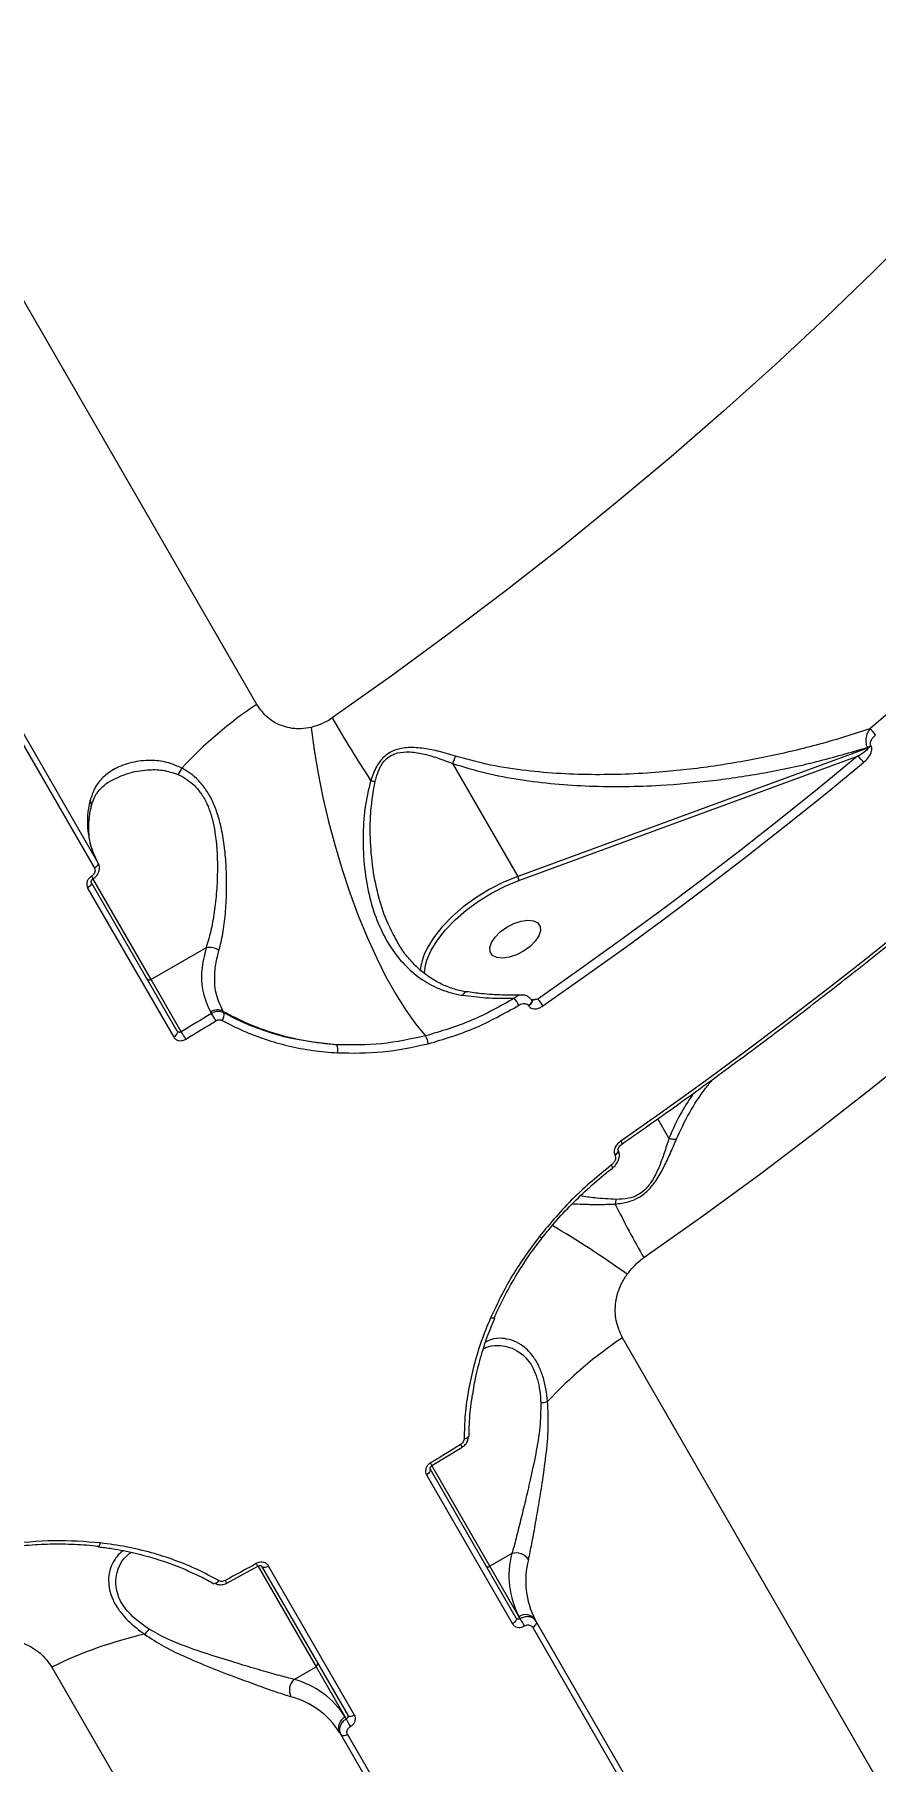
# Model space of a CAD drawing. Header units: millimetres. Extents: x -7447 to 8662, y -5576 to 6370.
# Drawn here: x 1149.8 to 1283.8, y -1646 to -1370.7 of the extents above; entities that cross this region are included whole.
import ezdxf

# ---------------------------------------------------------------- set-up
doc = ezdxf.new("R2010")
doc.units = ezdxf.units.MM
doc.layers.add('DiKom', color=7, linetype='Continuous')
doc.layers.add('DIKOM_ОБЪЕКТ', color=7, linetype='Continuous')
doc.styles.add('style1', font='arial.ttf', dxfattribs={"width": 0.8})
doc.dimstyles.new('1-50', dxfattribs={"dimtxt": 300, "dimasz": 200, "dimexe": 100, "dimexo": 0, "dimgap": 100, "dimtad": 1, "dimdec": 0, "dimtxsty": 'style1', "dimcen": 0, "dimclrd": 7, "dimclre": 7, "dimadec": 1, "dimazin": 2, "dimtfac": 1, "dimtdec": 0, "dimtmove": 1, "dimatfit": 3, "dimfxl": 0, "dimlwd": 25, "dimlwe": 18, "dimarcsym": 0})

# ---------------------------------------------------------------- blocks, each defined once
blk = doc.blocks.new('*D10')
at = {"color": 7, "linetype": 'Continuous', "lineweight": 18, "transparency": 16777216}
for p, q in [((-5489.75, 240.8), (-5489.75, 4573.49)), ((4778.18, -2126.78), (4778.18, 4573.49))]:
    blk.add_line(p, q, dxfattribs=at)
at = {"color": 7, "linetype": 'Continuous', "lineweight": 25, "transparency": 16777216}
blk.add_line((4578.18, 4473.49), (-5289.75, 4473.49), dxfattribs=at)
at = {"color": 7, "linetype": 'Continuous', "transparency": 16777216}
for points in [[(-5289.75, 4506.82), (-5289.75, 4440.16), (-5489.75, 4473.49)], [(4578.18, 4506.82), (4578.18, 4440.16), (4778.18, 4473.49)]]:
    blk.add_solid(points, dxfattribs=at)
at = {"layer": 'Defpoints', "color": 0, "linetype": 'Continuous', "transparency": 16777216}
for p in [(-5489.75, 4473.49), (-5489.75, 240.8), (4778.18, -2126.78)]:
    blk.add_point(p, dxfattribs=at)
at = {"color": 0, "linetype": 'Continuous', "lineweight": 15, "transparency": 16777216, "insert": (-777.31, 4726.76), "char_height": 300, "attachment_point": 5, "style": 'style1'}
blk.add_mtext('10300', dxfattribs=at)
blk = doc.blocks.new('*D11')
at = {"color": 7, "linetype": 'Continuous', "lineweight": 18, "transparency": 16777216}
for p, q in [((2045.4, 3512.26), (7772.09, 3512.26)), ((-1858.48, -4091.08), (7772.09, -4091.08))]:
    blk.add_line(p, q, dxfattribs=at)
at = {"color": 7, "linetype": 'Continuous', "lineweight": 25, "transparency": 16777216}
blk.add_line((7672.09, -3891.08), (7672.09, 3312.26), dxfattribs=at)
at = {"color": 7, "linetype": 'Continuous', "transparency": 16777216}
for points in [[(7638.76, 3312.26), (7705.42, 3312.26), (7672.09, 3512.26)], [(7638.76, -3891.08), (7705.42, -3891.08), (7672.09, -4091.08)]]:
    blk.add_solid(points, dxfattribs=at)
at = {"layer": 'Defpoints', "color": 0, "linetype": 'Continuous', "transparency": 16777216}
for p in [(2045.4, 3512.26), (7672.09, 3512.26), (-1858.48, -4091.08)]:
    blk.add_point(p, dxfattribs=at)
at = {"color": 0, "linetype": 'Continuous', "lineweight": 15, "transparency": 16777216, "insert": (7418.92, 3.22), "char_height": 300, "attachment_point": 5, "rotation": 90, "style": 'style1'}
blk.add_mtext('7600', dxfattribs=at)
blk = doc.blocks.new('*D12')
at = {"layer": 'Defpoints', "color": 0, "transparency": 16777216}
for p in [(-7446.93, 5919.72), (-7446.93, 736.93), (6905.53, -2412.68)]:
    blk.add_point(p, dxfattribs=at)
at = {"layer": 'DiKom', "color": 7, "lineweight": 18, "transparency": 16777216}
for p, q in [((-7446.93, 736.93), (-7446.93, 6019.72)), ((6905.53, -2412.68), (6905.53, 6019.72))]:
    blk.add_line(p, q, dxfattribs=at)
at = {"layer": 'DiKom', "color": 7, "lineweight": 25, "transparency": 16777216}
blk.add_line((6705.53, 5919.72), (-7246.93, 5919.72), dxfattribs=at)
at = {"layer": 'DiKom', "color": 7, "transparency": 16777216}
for points in [[(-7246.93, 5953.05), (-7246.93, 5886.39), (-7446.93, 5919.72)], [(6705.53, 5953.05), (6705.53, 5886.39), (6905.53, 5919.72)]]:
    blk.add_solid(points, dxfattribs=at)
at = {"layer": 'DiKom', "color": 0, "transparency": 16777216, "insert": (-918.31, 6173), "char_height": 300, "attachment_point": 5, "style": 'style1'}
blk.add_mtext('14300', dxfattribs=at)
blk = doc.blocks.new('*D13')
at = {"layer": 'Defpoints', "color": 0, "transparency": 16777216}
for p in [(2049.72, 5594.27), (-1141.86, -5576.35), (8561.69, -5576.35)]:
    blk.add_point(p, dxfattribs=at)
at = {"layer": 'DiKom', "color": 7, "lineweight": 18, "transparency": 16777216}
for p, q in [((2049.72, 5594.27), (8661.69, 5594.27)), ((-1141.86, -5576.35), (8661.69, -5576.35))]:
    blk.add_line(p, q, dxfattribs=at)
at = {"layer": 'DiKom', "color": 7, "lineweight": 25, "transparency": 16777216}
blk.add_line((8561.69, 5394.27), (8561.69, -5376.35), dxfattribs=at)
at = {"layer": 'DiKom', "color": 7, "transparency": 16777216}
for points in [[(8528.35, 5394.27), (8595.02, 5394.27), (8561.69, 5594.27)], [(8528.35, -5376.35), (8595.02, -5376.35), (8561.69, -5576.35)]]:
    blk.add_solid(points, dxfattribs=at)
at = {"layer": 'DiKom', "color": 0, "transparency": 16777216, "insert": (8308.52, 8.96), "char_height": 300, "attachment_point": 5, "rotation": 90, "style": 'style1'}
blk.add_mtext('11200', dxfattribs=at)

msp = doc.modelspace()

# ---------------------------------------------------------------- linework, layer by layer
at = {"layer": 'DIKOM_ОБЪЕКТ', "color": 7, "linetype": 'Continuous', "lineweight": 15}
for p, q in [((1185.22, -1477.51), (1035.21, -1217.69)), ((1123.78, -1442.01), (1159.35, -1503.63)), ((1159.92, -1502.7), (1124.35, -1441.09)), ((1282.58, -1484.47), (1226.81, -1504.92)), ((1227.01, -1505.59), (1280.99, -1485.79)), ((1282.53, -1484.37), (1282.58, -1484.47)), ((1283.13, -1484.15), (1283.08, -1484.06)), ((1216.42, -1486.93), (1226.81, -1504.92)), ((1168.39, -1521.36), (1159.11, -1505.29)), ((1158.28, -1506.78), (1171.99, -1530.53)), ((1172.57, -1529.6), (1158.85, -1505.85)), ((1177.14, -1516.31), (1168.39, -1521.36)), ((1207.63, -1515.29), (1207.54, -1515.13)), ((1173.2, -1529.7), (1168.39, -1521.36)), ((1230.02, -1524.48), (1228.95, -1524.6)), ((1177.84, -1526.51), (1178, -1526.78)), ((1180, -1526.68), (1179.86, -1526.44)), ((1228.55, -1525.52), (1228.58, -1525.59)), ((1250.92, -1546.68), (1249.12, -1543.57)), ((1242.3, -1549.34), (1242.34, -1549.4)), ((1242.81, -1548.54), (1242.79, -1548.5)), ((1241.94, -1551.38), (1241.94, -1551.38)), ((1223.08, -1575.27), (1223.08, -1575.27)), ((1393.51, -1838.28), (1243.5, -1578.46)), ((1213.15, -1598.85), (1217.95, -1595.93)), ((1218.95, -1594.19), (1218.95, -1594.21)), ((1222.39, -1614.9), (1213.11, -1598.82)), ((1212.28, -1600.31), (1225.99, -1624.07)), ((1226.57, -1623.14), (1212.86, -1599.38)), ((1225.9, -1612.87), (1222.39, -1614.9)), ((1180.47, -1617.57), (1185.4, -1614.87)), ((1185.4, -1614.83), (1194.68, -1630.9)), ((1186.01, -1614.88), (1199.72, -1638.64)), ((1200.82, -1638.6), (1187.1, -1614.85)), ((1227.02, -1622.92), (1222.39, -1614.9)), ((1178.47, -1617.57), (1178.48, -1617.57)), ((1227.2, -1623.23), (1227.02, -1622.92)), ((1229.78, -1623.7), (1229.61, -1623.41)), ((1265.36, -1685.31), (1229.78, -1623.7)), ((1229.21, -1624.63), (1264.78, -1686.24)), ((1152.57, -1630.96), (1302.57, -1890.78)), ((1191.17, -1632.92), (1194.68, -1630.9)), ((1194.68, -1630.9), (1199.31, -1638.92)), ((1199.31, -1638.92), (1199.49, -1639.23)), ((1198.44, -1641.41), (1198.61, -1641.7)), ((1198.61, -1641.7), (1234.18, -1703.31)), ((1235.27, -1703.28), (1199.69, -1641.67))]:
    msp.add_line(p, q, dxfattribs=at)
at = {"layer": 'DIKOM_ОБЪЕКТ', "color": 7, "linetype": 'Continuous', "lineweight": 15, "flags": 128}
for points in [[(1318.93, -1370.1), (1312.34, -1377.85), (1305.5, -1385.56), (1298.42, -1393.24), (1291.1, -1400.87), (1283.56, -1408.44), (1275.79, -1415.95), (1267.82, -1423.39), (1259.63, -1430.76), (1251.25, -1438.05), (1242.68, -1445.24), (1233.93, -1452.34), (1225, -1459.34), (1215.9, -1466.23), (1206.65, -1473.01), (1197.25, -1479.66)], [(1330.44, -1437.66), (1324.87, -1443.25), (1319.19, -1448.81), (1313.4, -1454.34), (1307.5, -1459.83), (1301.5, -1465.29), (1295.4, -1470.71), (1289.21, -1476.09), (1282.92, -1481.42)], [(1193.92, -1481.18), (1194.39, -1484.81), (1195.02, -1488.55), (1195.78, -1492.36), (1196.67, -1496.2), (1197.7, -1500.04), (1198.83, -1503.84), (1200.07, -1507.56), (1201.41, -1511.16), (1202.82, -1514.61), (1204.3, -1517.87), (1205.82, -1520.92), (1207.38, -1523.71), (1208.97, -1526.23), (1210.55, -1528.45), (1212.13, -1530.35)], [(1280.99, -1485.79), (1274.88, -1490.79), (1268.69, -1495.75), (1262.42, -1500.67), (1256.08, -1505.53), (1249.67, -1510.35), (1243.19, -1515.11), (1236.63, -1519.82), (1230.02, -1524.48)], [(1230.84, -1525.58), (1237.47, -1520.91), (1244.04, -1516.19), (1250.54, -1511.42), (1256.97, -1506.59), (1263.32, -1501.71), (1269.61, -1496.78), (1275.81, -1491.81), (1281.93, -1486.79)], [(1159.92, -1502.7), (1159.96, -1502.8), (1159.96, -1502.9), (1159.92, -1503.02), (1159.86, -1503.15), (1159.77, -1503.28), (1159.65, -1503.4), (1159.51, -1503.52), (1159.35, -1503.63)], [(1212.13, -1519.08), (1212.35, -1518.29), (1213.02, -1516.7), (1214.01, -1515.07), (1215.29, -1513.43), (1216.83, -1511.83), (1218.6, -1510.3), (1220.54, -1508.88), (1222.63, -1507.6), (1224.8, -1506.5), (1227.01, -1505.59)], [(1226.81, -1504.92), (1224.53, -1505.86), (1222.29, -1507.01), (1220.14, -1508.32), (1218.14, -1509.79), (1216.32, -1511.36), (1214.73, -1513.02), (1213.41, -1514.7), (1212.39, -1516.39), (1212.16, -1516.86)], [(1158.85, -1505.85), (1158.89, -1505.94), (1158.89, -1506.05), (1158.85, -1506.17), (1158.79, -1506.3), (1158.7, -1506.43), (1158.58, -1506.55), (1158.43, -1506.67), (1158.28, -1506.78)], [(1294.36, -1508.32), (1288.24, -1513.34), (1282.03, -1518.31), (1275.75, -1523.24), (1269.4, -1528.12), (1262.97, -1532.94), (1256.47, -1537.72), (1249.9, -1542.44), (1243.27, -1547.11)], [(1227.35, -1512.07), (1228.43, -1511.92), (1229.34, -1512.01), (1230.01, -1512.34), (1230.4, -1512.89), (1230.45, -1513.59), (1230.19, -1514.41), (1229.61, -1515.26), (1228.78, -1516.09), (1227.75, -1516.83), (1226.61, -1517.42), (1225.46, -1517.8), (1224.39, -1517.95), (1223.47, -1517.85), (1222.8, -1517.52), (1222.42, -1516.98), (1222.36, -1516.28), (1222.63, -1515.46), (1223.2, -1514.6), (1224.04, -1513.77), (1225.06, -1513.04), (1226.2, -1512.45), (1227.35, -1512.07)], [(1211.95, -1520.43), (1212, -1519.8), (1212.13, -1519.08)], [(1229.02, -1524.66), (1229.06, -1524.8), (1229.03, -1524.97), (1228.92, -1525.16), (1228.76, -1525.35), (1228.55, -1525.52)], [(1229.06, -1524.72), (1229.1, -1524.86), (1229.06, -1525.03), (1228.96, -1525.22), (1228.8, -1525.41), (1228.58, -1525.59)], [(1229.05, -1524.71), (1229.06, -1524.72), (1229.06, -1524.72)], [(1178, -1526.78), (1177.4, -1527.15), (1176.8, -1527.51), (1176.2, -1527.88), (1175.6, -1528.24), (1175, -1528.61), (1174.4, -1528.97), (1173.8, -1529.34), (1173.2, -1529.7)], [(1172.57, -1529.6), (1172.6, -1529.7), (1172.6, -1529.81), (1172.57, -1529.93), (1172.5, -1530.05), (1172.41, -1530.18), (1172.29, -1530.31), (1172.15, -1530.43), (1171.99, -1530.53)], [(1173.92, -1530.87), (1174.52, -1530.51), (1175.13, -1530.14), (1175.73, -1529.78), (1176.33, -1529.41), (1176.93, -1529.04), (1177.53, -1528.68), (1178.13, -1528.31), (1178.73, -1527.94)], [(1246.93, -1565.7), (1256.33, -1559.04), (1265.58, -1552.27), (1274.67, -1545.38), (1283.6, -1538.38), (1292.35, -1531.28)], [(1242.77, -1548.48), (1242.81, -1548.62), (1242.78, -1548.79), (1242.68, -1548.98), (1242.51, -1549.17), (1242.3, -1549.34)], [(1242.81, -1548.54), (1242.85, -1548.68), (1242.82, -1548.85), (1242.71, -1549.04), (1242.55, -1549.23), (1242.34, -1549.4)], [(1223.08, -1575.27), (1223.06, -1575.31), (1223, -1575.33), (1222.91, -1575.34), (1222.79, -1575.34), (1222.65, -1575.32), (1222.49, -1575.28)], [(1217.73, -1595.5), (1217.13, -1595.86), (1216.53, -1596.23), (1215.93, -1596.6), (1215.33, -1596.96), (1214.73, -1597.33), (1214.13, -1597.69), (1213.52, -1598.06), (1212.92, -1598.42)], [(1218.95, -1594.21), (1218.95, -1594.26), (1218.91, -1594.34), (1218.83, -1594.41), (1218.72, -1594.48), (1218.59, -1594.54), (1218.43, -1594.59), (1218.26, -1594.62)], [(1212.86, -1599.38), (1212.89, -1599.48), (1212.89, -1599.59), (1212.86, -1599.71), (1212.79, -1599.83), (1212.7, -1599.96), (1212.58, -1600.09), (1212.44, -1600.2), (1212.28, -1600.31)], [(1160.01, -1611.68), (1160.06, -1611.68), (1160.11, -1611.64), (1160.17, -1611.57), (1160.22, -1611.46), (1160.27, -1611.33), (1160.32, -1611.18)], [(1185.14, -1614.46), (1184.53, -1614.8), (1183.91, -1615.14), (1183.29, -1615.48), (1182.68, -1615.81), (1182.06, -1616.15), (1181.44, -1616.49), (1180.82, -1616.82), (1180.21, -1617.16)], [(1186.01, -1614.88), (1186.07, -1614.96), (1186.17, -1615.01), (1186.29, -1615.04), (1186.43, -1615.05), (1186.59, -1615.03), (1186.76, -1614.99), (1186.93, -1614.93), (1187.1, -1614.85)], [(1178.48, -1617.57), (1178.52, -1617.59), (1178.62, -1617.6), (1178.72, -1617.57), (1178.83, -1617.51), (1178.95, -1617.43), (1179.07, -1617.31), (1179.18, -1617.18)], [(1226.57, -1623.14), (1226.6, -1623.23), (1226.6, -1623.34), (1226.57, -1623.46), (1226.51, -1623.59), (1226.41, -1623.72), (1226.29, -1623.84), (1226.15, -1623.96), (1225.99, -1624.07)], [(1229.78, -1623.7), (1229.82, -1623.79), (1229.82, -1623.9), (1229.78, -1624.02), (1229.72, -1624.15), (1229.63, -1624.28), (1229.51, -1624.4), (1229.37, -1624.52), (1229.21, -1624.63)], [(1199.72, -1638.64), (1199.79, -1638.71), (1199.88, -1638.77), (1200, -1638.8), (1200.15, -1638.81), (1200.3, -1638.79), (1200.47, -1638.75), (1200.65, -1638.68), (1200.82, -1638.6)], [(1198.61, -1641.7), (1198.67, -1641.78), (1198.76, -1641.83), (1198.88, -1641.86), (1199.03, -1641.87), (1199.18, -1641.85), (1199.35, -1641.81), (1199.52, -1641.75), (1199.69, -1641.67)]]:
    msp.add_lwpolyline(points, dxfattribs=at)
at = {"layer": 'DIKOM_ОБЪЕКТ', "color": 7, "linetype": 'Continuous', "lineweight": 15}
for centre, radius, start, end in [((1222.77, -1533.62), 67.52, 123.7886, 137.1145), ((1394.32, -1365.39), 227.81, 210.1076, 213.0542), ((1281.27, -1483.86), 2.95, 29.7371, 56.0341), ((1279.39, -1488.22), 2.91, 29.3651, 56.84), ((1281.87, -1482.6), 1.9, 290.2901, 309.6885), ((1281.92, -1482.69), 1.9, 290.2901, 309.6885), ((1170.52, -1486.7), 2.94, 317.1579, 340.6246), ((1212.19, -1457.51), 33.31, 254.6727, 255.9155), ((1171.35, -1496.26), 13.12, 164.8594, 207.9278), ((1157.56, -1493.52), 1.32, 348.3103, 31.529), ((1156.84, -1506.26), 2.49, 22.2495, 33.4161), ((1225.58, -1505.65), 1.43, 2.6407, 30.6288), ((1177.72, -1518.77), 2.53, 53.8095, 103.2949), ((1219.85, -1520.66), 8.58, 153.7387, 175.7935), ((1168.13, -1520.97), 0.469, 214.7545, 304.0474), ((1222.67, -1527.53), 4.8, 25.4578, 41.4154), ((1226.08, -1528.27), 5.46, 29.5306, 43.9874), ((1178.92, -1528.27), 2.06, 62.8609, 121.5927), ((1164, -1536.39), 16.98, 29.8397, 34.471), ((1178.74, -1527.03), 1.3, 318.8756, 15.2951), ((1154.02, -1542.3), 22.95, 29.8821, 33.3084), ((1209.85, -1531.82), 2.71, 4.7067, 32.9272), ((1196.28, -1532.57), 1.89, 345.1017, 25.1896), ((1242.77, -1547.56), 0.674, 359.4586, 42.4662), ((1241.05, -1551.57), 0.909, 12.3753, 43.1476), ((1239.77, -1556.19), 2.77, 339.6525, 355.4403), ((1357.9, -1500.98), 128.47, 205.9275, 210.2485), ((1141.99, -1712.34), 176.62, 54.6198, 59.2612), ((1230.87, -1561.7), 0.845, 225.3088, 258.9123), ((1281.05, -1634.58), 67.52, 123.7885, 137.1142), ((1229.79, -1582.61), 6.28, 276.4628, 286.538), ((1216.23, -1596.54), 1.83, 19.4161, 34.678), ((1210.87, -1599.78), 2.46, 22.149, 33.475), ((1239.2, -1616.47), 13.78, 164.8604, 207.9275), ((1226.56, -1615.15), 2.38, 33.6625, 106.2856), ((1187.34, -1613.36), 2.46, 206.525, 217.851), ((1222.13, -1614.51), 0.468, 214.7327, 304.0693), ((1241.21, -1617.26), 13.12, 164.8599, 207.9276), ((1181.86, -1616.38), 1.83, 205.322, 220.5839), ((1228.07, -1624.47), 1.87, 34.7348, 124.0598), ((1208.03, -1635.83), 22.94, 29.8817, 33.3092), ((1182.39, -1691.54), 67.52, 102.8858, 116.2115), ((1163.02, -1621.17), 6.28, 313.462, 323.5372), ((1194.47, -1630.47), 0.468, 295.9307, 25.2673), ((1192.81, -1634.64), 2.38, 133.7144, 206.3375), ((1187.64, -1646.24), 13.78, 32.0721, 75.14), ((1187.32, -1648.37), 13.12, 32.0724, 75.1401), ((1200.13, -1640.61), 1.87, 115.9412, 205.2642), ((1219.99, -1628.93), 22.94, 206.6908, 210.1183)]:
    msp.add_arc(centre, radius, start, end, dxfattribs=at)
for points, knots in [([(1193.92, -1481.18), (1193.38, -1481.27), (1191.86, -1481.54), (1189.4, -1481.14), (1186.88, -1479.81), (1185.77, -1478.28), (1185.22, -1477.51)], [0, 0, 0, 0, 0.152961, 0.428376, 0.71144, 1, 1, 1, 1]), ([(1197.25, -1479.66), (1197.2, -1479.7), (1196.68, -1480.06), (1195.59, -1480.68), (1194.48, -1481.01), (1193.92, -1481.18)], [0, 0, 0, 0, 0.046816, 0.514283, 1, 1, 1, 1]), ([(1282.92, -1481.42), (1280.25, -1482.27), (1274.93, -1483.96), (1266.62, -1485.92), (1258.12, -1487.43), (1248.72, -1488.5), (1240.31, -1488.82), (1232.98, -1488.56), (1227.39, -1488.03), (1221.98, -1487.17), (1218.52, -1486.2), (1216.89, -1485.74)], [0, 0, 0, 0, 0.126975, 0.253955, 0.383673, 0.513376, 0.674673, 0.756562, 0.838428, 0.923822, 1, 1, 1, 1]), ([(1282.92, -1481.42), (1282.77, -1481.64), (1282.5, -1482.09), (1282.3, -1482.87), (1282.28, -1483.51), (1282.36, -1484), (1282.47, -1484.25), (1282.53, -1484.37)], [0, 0, 0, 0, 0.273618, 0.537237, 0.720787, 0.856559, 1, 1, 1, 1]), ([(1283.08, -1484.06), (1283.05, -1483.99), (1283, -1483.86), (1283.01, -1483.59), (1283.13, -1483.23), (1283.4, -1482.79), (1283.68, -1482.54), (1283.83, -1482.4)], [0, 0, 0, 0, 0.118967, 0.237418, 0.412311, 0.691021, 1, 1, 1, 1]), ([(1216.89, -1485.74), (1215.94, -1485.46), (1214.18, -1484.93), (1211.58, -1484.45), (1209.23, -1484.32), (1207.11, -1484.74), (1205.44, -1485.8), (1204.16, -1487.49), (1203.67, -1488.85), (1203.39, -1489.64)], [0, 0, 0, 0, 0.183997, 0.338413, 0.495623, 0.624165, 0.737454, 0.849208, 1, 1, 1, 1]), ([(1204.09, -1489.82), (1204.3, -1489.07), (1204.66, -1487.78), (1205.68, -1486.29), (1206.61, -1485.64), (1207.69, -1485.19), (1209.24, -1484.99), (1211.42, -1485.27), (1213.86, -1485.95), (1215.51, -1486.58), (1216.42, -1486.93)], [0, 0, 0, 0, 0.150404, 0.257912, 0.342073, 0.365556, 0.490504, 0.648815, 0.807928, 1, 1, 1, 1]), ([(1216.41, -1486.92), (1218.17, -1487.46), (1221.69, -1488.54), (1227.18, -1489.55), (1232.72, -1490.23), (1238.29, -1490.57), (1243.91, -1490.64), (1250.48, -1490.4), (1257.92, -1489.73), (1266.24, -1488.46), (1274.48, -1486.73), (1279.85, -1485.16), (1282.53, -1484.37)], [0, 0, 0, 0, 0.082282, 0.165563, 0.247516, 0.329489, 0.412925, 0.496369, 0.620905, 0.745453, 0.872728, 1, 1, 1, 1]), ([(1216.89, -1485.74), (1216.88, -1485.78), (1216.81, -1485.99), (1216.65, -1486.41), (1216.5, -1486.74), (1216.41, -1486.92)], [0, 0, 0, 0, 0.0927, 0.497788, 1, 1, 1, 1]), ([(1282.58, -1484.47), (1282.59, -1484.48), (1282.6, -1484.51), (1282.59, -1484.58), (1282.51, -1484.73), (1282.02, -1485.21), (1281.45, -1485.53), (1280.99, -1485.79)], [0, 0, 0, 0, 0.023326, 0.05197, 0.10422, 0.273378, 1, 1, 1, 1]), ([(1281.93, -1486.79), (1282.16, -1486.58), (1282.61, -1486.16), (1283.05, -1485.45), (1283.24, -1484.87), (1283.26, -1484.45), (1283.17, -1484.25), (1283.13, -1484.15)], [0, 0, 0, 0, 0.308902, 0.59235, 0.769729, 0.884492, 1, 1, 1, 1]), ([(1173.29, -1487.67), (1172.49, -1487.32), (1170.87, -1486.62), (1168.1, -1486.37), (1165.25, -1486.66), (1162.66, -1487.63), (1160.69, -1489.05), (1159.33, -1490.73), (1158.89, -1492.16), (1158.68, -1492.83)], [0, 0, 0, 0, 0.128155, 0.256738, 0.426816, 0.596877, 0.737311, 0.877571, 1, 1, 1, 1]), ([(1161.97, -1489.69), (1162.84, -1489.26), (1164.63, -1488.39), (1167.5, -1487.9), (1170.26, -1487.89), (1171.86, -1488.42), (1172.68, -1488.69)], [0, 0, 0, 0, 0.283094, 0.575432, 0.784747, 1, 1, 1, 1]), ([(1172.68, -1488.69), (1172.83, -1488.77), (1173.83, -1489.23), (1175.22, -1490.24), (1176.58, -1491.98), (1177.2, -1493.14), (1177.74, -1494.43), (1178.19, -1495.86), (1178.65, -1498.19), (1178.92, -1500.85), (1178.99, -1504.02), (1178.85, -1507.34), (1178.47, -1510.68), (1177.93, -1513.76), (1177.4, -1515.46), (1177.14, -1516.31)], [0, 0, 0, 0, 0.020104, 0.128731, 0.186362, 0.243995, 0.254852, 0.317666, 0.380579, 0.467544, 0.554627, 0.665372, 0.776168, 0.888092, 1, 1, 1, 1]), ([(1179.21, -1516.73), (1179.43, -1515.86), (1179.87, -1514.12), (1180.26, -1510.96), (1180.45, -1507.49), (1180.42, -1504.04), (1180.18, -1500.74), (1179.76, -1497.95), (1179.17, -1495.5), (1178.44, -1493.41), (1177.46, -1491.51), (1175.95, -1489.5), (1174.47, -1488.32), (1173.45, -1487.76), (1173.29, -1487.67)], [0, 0, 0, 0, 0.110102, 0.22022, 0.329288, 0.438312, 0.524963, 0.611517, 0.675343, 0.739098, 0.803996, 0.868889, 0.979733, 1, 1, 1, 1]), ([(1216.42, -1486.93), (1216.42, -1486.92), (1216.41, -1486.92), (1216.41, -1486.92), (1216.41, -1486.92), (1216.41, -1486.92)], [0, 0, 0, 0, 0.419393, 0.76285, 1, 1, 1, 1]), ([(1158.85, -1493.8), (1158.95, -1493.43), (1159.17, -1492.63), (1159.76, -1491.6), (1160.63, -1490.62), (1161.38, -1489.99), (1161.91, -1489.73), (1161.96, -1489.71)], [0, 0, 0, 0, 0.203408, 0.44054, 0.696057, 0.967571, 1, 1, 1, 1]), ([(1203.39, -1489.64), (1203.04, -1491.13), (1202.33, -1494.1), (1202.11, -1498.83), (1202.31, -1503.64), (1203.12, -1508.25), (1204.48, -1512.42), (1206.25, -1515.89), (1208.42, -1518.75), (1210.89, -1521.01), (1213.78, -1522.72), (1216.25, -1523.57), (1217.71, -1523.82), (1218.04, -1523.88)], [0, 0, 0, 0, 0.103937, 0.208056, 0.321367, 0.434614, 0.535132, 0.635571, 0.720265, 0.804897, 0.890153, 0.975334, 1, 1, 1, 1]), ([(1207.54, -1515.13), (1207.05, -1514.26), (1205.89, -1512.18), (1204.63, -1508.33), (1203.66, -1503.73), (1203.28, -1498.96), (1203.31, -1494.27), (1203.83, -1491.32), (1204.09, -1489.82)], [0, 0, 0, 0, 0.120193, 0.286694, 0.471421, 0.660439, 0.828647, 1, 1, 1, 1]), ([(1159.75, -1502.41), (1159.63, -1502.17), (1159.23, -1501.43), (1158.76, -1500.09), (1158.45, -1498.32), (1158.43, -1496.43), (1158.61, -1494.89), (1158.8, -1493.99), (1158.85, -1493.79)], [0, 0, 0, 0, 0.102727, 0.318188, 0.530918, 0.73846, 0.9415, 1, 1, 1, 1]), ([(1159.14, -1505.3), (1159.32, -1505.18), (1159.72, -1504.9), (1160.08, -1504.26), (1160.19, -1503.56), (1160.11, -1503.02), (1159.95, -1502.78), (1159.9, -1502.72)], [0, 0, 0, 0, 0.21549, 0.473515, 0.702833, 0.923664, 1, 1, 1, 1]), ([(1158.92, -1504.89), (1158.83, -1504.95), (1158.6, -1505.11), (1158.31, -1505.46), (1158.13, -1505.91), (1158.1, -1506.38), (1158.22, -1506.64), (1158.28, -1506.78)], [0, 0, 0, 0, 0.141865, 0.356751, 0.571334, 0.785752, 1, 1, 1, 1]), ([(1158.87, -1505.87), (1158.86, -1505.86), (1158.85, -1505.84), (1158.82, -1505.78), (1158.86, -1505.63), (1158.94, -1505.5), (1159.04, -1505.39), (1159.12, -1505.34), (1159.15, -1505.32)], [0, 0, 0, 0, 0.148998, 0.475294, 0.635039, 0.770999, 0.912994, 1, 1, 1, 1]), ([(1159.35, -1503.63), (1159.39, -1503.72), (1159.47, -1503.89), (1159.45, -1504.21), (1159.33, -1504.51), (1159.14, -1504.74), (1158.98, -1504.85), (1158.92, -1504.89)], [0, 0, 0, 0, 0.214226, 0.428533, 0.64318, 0.858071, 1, 1, 1, 1]), ([(1243.44, -1547.57), (1245.08, -1546.42), (1249.84, -1543.1), (1257.61, -1537.51), (1266.71, -1530.78), (1275.66, -1523.94), (1284.31, -1517.13), (1290.55, -1512.07), (1293.87, -1509.33), (1294.48, -1508.83)], [0, 0, 0, 0, 0.092521, 0.2683, 0.444085, 0.619871, 0.79566, 0.962201, 1, 1, 1, 1]), ([(1177.14, -1516.31), (1176.86, -1517.53), (1176.29, -1520.03), (1176.49, -1523.51), (1177.39, -1525.5), (1177.84, -1526.51)], [0, 0, 0, 0, 0.317516, 0.65392, 1, 1, 1, 1]), ([(1218.68, -1523.33), (1218.62, -1523.32), (1217.87, -1523.25), (1216.51, -1522.86), (1214.6, -1522.12), (1212.79, -1521.08), (1211.09, -1519.76), (1209.54, -1518.15), (1208.37, -1516.66), (1207.79, -1515.63), (1207.61, -1515.3)], [0, 0, 0, 0, 0.012849, 0.152834, 0.296518, 0.446486, 0.600429, 0.758263, 0.921654, 1, 1, 1, 1]), ([(1179.86, -1526.44), (1179.43, -1525.5), (1178.56, -1523.61), (1178.44, -1520.59), (1178.8, -1518.24), (1179.12, -1517.07), (1179.21, -1516.73)], [0, 0, 0, 0, 0.336236, 0.682242, 0.908788, 1, 1, 1, 1]), ([(1226.27, -1524.35), (1224.03, -1525.61), (1219.49, -1528.17), (1214.6, -1529.62), (1212.13, -1530.35)], [0, 0, 0, 0, 0.493768, 1, 1, 1, 1]), ([(1218.68, -1523.36), (1218.62, -1523.35), (1218.47, -1523.34), (1218.26, -1523.53), (1218.11, -1523.75), (1218.05, -1523.86), (1218.04, -1523.88)], [0, 0, 0, 0, 0.293287, 0.705116, 0.954241, 1, 1, 1, 1]), ([(1218.04, -1523.88), (1219.26, -1524.03), (1222.07, -1524.37), (1224.76, -1524.36), (1226.27, -1524.35)], [0, 0, 0, 0, 0.436574, 1, 1, 1, 1]), ([(1227.39, -1523.83), (1226.39, -1523.84), (1224.32, -1523.88), (1221.4, -1523.7), (1219.46, -1523.43), (1218.67, -1523.31)], [0, 0, 0, 0, 0.355049, 0.73496, 1, 1, 1, 1]), ([(1227.39, -1523.86), (1227.35, -1523.85), (1227.12, -1523.83), (1226.72, -1524), (1226.41, -1524.24), (1226.27, -1524.35)], [0, 0, 0, 0, 0.11565, 0.595487, 1, 1, 1, 1]), ([(1229.01, -1524.67), (1228.91, -1524.53), (1228.72, -1524.23), (1228.24, -1523.96), (1227.78, -1523.82), (1227.5, -1523.85), (1227.4, -1523.86)], [0, 0, 0, 0, 0.26059, 0.55331, 0.847105, 1, 1, 1, 1]), ([(1229.2, -1524.68), (1229.2, -1524.68), (1229.14, -1524.69), (1229.06, -1524.68), (1229.01, -1524.67), (1229.01, -1524.67), (1229.01, -1524.67)], [0, 0, 0, 0, 0.053791, 0.486625, 0.842849, 1, 1, 1, 1]), ([(1230.02, -1524.48), (1229.89, -1524.52), (1229.62, -1524.61), (1229.34, -1524.65), (1229.2, -1524.68)], [0, 0, 0, 0, 0.500122, 1, 1, 1, 1]), ([(1180, -1526.68), (1179.95, -1526.66), (1179.73, -1526.54), (1179.27, -1526.44), (1178.61, -1526.48), (1178.2, -1526.68), (1178, -1526.78)], [0, 0, 0, 0, 0.080658, 0.387055, 0.693561, 1, 1, 1, 1]), ([(1179.86, -1526.44), (1181.16, -1527.11), (1183.78, -1528.47), (1188.17, -1530.02), (1192.9, -1531.22), (1196.29, -1531.58), (1198, -1531.76)], [0, 0, 0, 0, 0.237385, 0.477159, 0.737008, 1, 1, 1, 1]), ([(1198, -1531.76), (1195.47, -1531.5), (1191.64, -1531.11), (1186.79, -1529.71), (1183.27, -1528.38), (1181.08, -1527.24), (1180, -1526.68)], [0, 0, 0, 0, 0.395169, 0.598673, 0.80218, 1, 1, 1, 1]), ([(1212.55, -1531.6), (1215.02, -1530.87), (1220.01, -1529.39), (1224.65, -1526.78), (1227, -1525.47)], [0, 0, 0, 0, 0.493761, 1, 1, 1, 1]), ([(1227, -1525.47), (1227.15, -1525.39), (1227.44, -1525.24), (1227.88, -1525.18), (1228.22, -1525.24), (1228.43, -1525.36), (1228.51, -1525.48), (1228.55, -1525.52)], [0, 0, 0, 0, 0.271814, 0.538828, 0.73759, 0.896615, 1, 1, 1, 1]), ([(1228.58, -1525.59), (1228.66, -1525.68), (1228.8, -1525.87), (1229.18, -1526.03), (1229.69, -1526.07), (1230.29, -1525.92), (1230.66, -1525.69), (1230.84, -1525.58)], [0, 0, 0, 0, 0.152317, 0.30405, 0.508045, 0.77323, 1, 1, 1, 1]), ([(1173.2, -1529.7), (1173.15, -1529.73), (1173.05, -1529.78), (1172.89, -1529.8), (1172.74, -1529.77), (1172.63, -1529.7), (1172.59, -1529.63), (1172.57, -1529.6)], [0, 0, 0, 0, 0.215476, 0.430661, 0.645378, 0.859676, 1, 1, 1, 1]), ([(1178.73, -1527.94), (1178.83, -1527.89), (1179.03, -1527.79), (1179.36, -1527.76), (1179.59, -1527.81), (1179.7, -1527.87), (1179.73, -1527.88)], [0, 0, 0, 0, 0.306692, 0.613252, 0.919471, 1, 1, 1, 1]), ([(1179.73, -1527.88), (1180.83, -1528.45), (1183.03, -1529.6), (1186.56, -1530.93), (1190.26, -1531.99), (1194.11, -1532.74), (1196.78, -1532.95), (1198.11, -1533.05)], [0, 0, 0, 0, 0.19768, 0.395389, 0.593089, 0.796542, 1, 1, 1, 1]), ([(1212.13, -1530.35), (1209.79, -1530.85), (1205.07, -1531.87), (1200.37, -1531.8), (1198, -1531.76)], [0, 0, 0, 0, 0.494159, 1, 1, 1, 1]), ([(1171.99, -1530.53), (1172.04, -1530.61), (1172.18, -1530.81), (1172.51, -1531.03), (1172.97, -1531.14), (1173.47, -1531.09), (1173.77, -1530.94), (1173.92, -1530.87)], [0, 0, 0, 0, 0.140598, 0.355101, 0.569839, 0.784868, 1, 1, 1, 1]), ([(1198.11, -1533.05), (1200.49, -1533.09), (1205.29, -1533.16), (1210.11, -1532.13), (1212.55, -1531.6)], [0, 0, 0, 0, 0.494178, 1, 1, 1, 1]), ([(1252.12, -1546.76), (1252.77, -1545.38), (1254.07, -1542.6), (1256.13, -1539.45), (1257.54, -1537.72), (1257.94, -1537.23)], [0, 0, 0, 0, 0.415041, 0.835049, 1, 1, 1, 1]), ([(1254.85, -1539.46), (1254.19, -1540.45), (1252.63, -1542.76), (1251.54, -1545.25), (1250.92, -1546.68)], [0, 0, 0, 0, 0.425757, 1, 1, 1, 1]), ([(1242.36, -1557.15), (1243.06, -1557.07), (1244.26, -1556.93), (1246.09, -1556.21), (1247.67, -1555.01), (1249.02, -1553.28), (1250.14, -1551.27), (1251.18, -1549.03), (1251.79, -1547.55), (1252.12, -1546.76)], [0, 0, 0, 0, 0.150788, 0.262542, 0.375829, 0.504375, 0.658112, 0.816004, 1, 1, 1, 1]), ([(1250.92, -1546.68), (1250.67, -1547.47), (1250.21, -1548.91), (1249.43, -1551.1), (1248.53, -1553.04), (1247.44, -1554.6), (1246.5, -1555.38), (1245.56, -1555.93), (1244.26, -1556.37), (1243.16, -1556.39), (1242.53, -1556.41)], [0, 0, 0, 0, 0.192071, 0.351183, 0.509486, 0.634433, 0.718648, 0.742086, 0.849597, 1, 1, 1, 1]), ([(1250.92, -1546.68), (1251.13, -1546.73), (1251.52, -1546.81), (1251.91, -1546.8), (1252.08, -1546.76), (1252.12, -1546.76)], [0, 0, 0, 0, 0.499438, 0.907327, 1, 1, 1, 1]), ([(1250.92, -1546.68), (1250.92, -1546.68), (1250.92, -1546.68), (1250.92, -1546.68), (1250.92, -1546.68), (1250.92, -1546.68)], [0, 0, 0, 0, 0.286367, 0.680346, 1, 1, 1, 1]), ([(1242.34, -1549.4), (1242.36, -1549.45), (1242.42, -1549.58), (1242.43, -1549.85), (1242.33, -1550.21), (1242.1, -1550.62), (1241.84, -1550.84), (1241.72, -1550.95)], [0, 0, 0, 0, 0.103362, 0.262422, 0.461153, 0.728185, 1, 1, 1, 1]), ([(1241.93, -1551.37), (1242.01, -1551.32), (1242.34, -1551.07), (1242.74, -1550.53), (1243.03, -1549.79), (1243.03, -1549.13), (1242.94, -1548.7), (1242.81, -1548.54), (1242.81, -1548.54)], [0, 0, 0, 0, 0.08216, 0.376855, 0.61021, 0.811264, 0.996441, 1, 1, 1, 1]), ([(1243.27, -1547.11), (1243.11, -1547.24), (1242.75, -1547.51), (1242.37, -1548.04), (1242.18, -1548.56), (1242.16, -1549), (1242.25, -1549.23), (1242.3, -1549.34)], [0, 0, 0, 0, 0.226777, 0.491986, 0.695985, 0.847723, 1, 1, 1, 1]), ([(1242.79, -1548.5), (1242.79, -1548.5), (1242.78, -1548.5), (1242.79, -1548.44), (1242.81, -1548.35), (1242.87, -1548.2), (1243, -1547.99), (1243.19, -1547.75), (1243.37, -1547.64), (1243.45, -1547.59)], [0, 0, 0, 0, 0.068293, 0.140832, 0.226399, 0.336246, 0.517519, 0.788162, 1, 1, 1, 1]), ([(1241.72, -1550.95), (1239.66, -1552.64), (1235.5, -1556.07), (1232.03, -1560.21), (1230.28, -1562.3)], [0, 0, 0, 0, 0.49379, 1, 1, 1, 1]), ([(1230.73, -1562.55), (1231.28, -1561.85), (1232.64, -1560.12), (1235.05, -1557.51), (1237.91, -1554.75), (1240.22, -1552.71), (1241.62, -1551.66), (1241.96, -1551.41)], [0, 0, 0, 0, 0.168682, 0.417613, 0.668166, 0.920054, 1, 1, 1, 1]), ([(1235.53, -1557.1), (1236.05, -1557.12), (1237.26, -1557.17), (1239.56, -1557.25), (1241.43, -1557.19), (1242.36, -1557.15)], [0, 0, 0, 0, 0.278494, 0.636733, 1, 1, 1, 1]), ([(1242.53, -1556.41), (1241.34, -1556.35), (1239.23, -1556.24), (1237.54, -1555.98), (1236.8, -1555.87)], [0, 0, 0, 0, 0.561508, 1, 1, 1, 1]), ([(1230.28, -1562.3), (1228.77, -1564.34), (1225.73, -1568.47), (1223.58, -1572.99), (1222.49, -1575.28)], [0, 0, 0, 0, 0.49417, 1, 1, 1, 1]), ([(1223.09, -1575.28), (1223.11, -1575.23), (1223.62, -1574), (1224.78, -1571.65), (1226.69, -1568.26), (1228.67, -1565.21), (1230.1, -1563.36), (1230.73, -1562.55)], [0, 0, 0, 0, 0.011053, 0.27275, 0.53458, 0.796241, 1, 1, 1, 1]), ([(1244.25, -1568.34), (1244.92, -1567.54), (1245.65, -1566.65), (1246.65, -1565.89), (1246.83, -1565.76), (1246.93, -1565.7)], [0, 0, 0, 0, 0.821764, 0.90787, 1, 1, 1, 1]), ([(1243.5, -1578.46), (1243.11, -1577.58), (1242.32, -1575.84), (1242.32, -1572.79), (1243.05, -1570.22), (1243.93, -1568.83), (1244.25, -1568.34)], [0, 0, 0, 0, 0.288575, 0.571626, 0.847041, 1, 1, 1, 1]), ([(1222.49, -1575.28), (1221.98, -1576.53), (1220.95, -1579.04), (1219.79, -1582.87), (1218.93, -1586.76), (1218.38, -1590.69), (1218.3, -1593.31), (1218.26, -1594.62)], [0, 0, 0, 0, 0.197834, 0.395502, 0.593169, 0.796581, 1, 1, 1, 1]), ([(1219.57, -1587.95), (1219.73, -1586.93), (1220.09, -1584.68), (1221, -1581.22), (1222.03, -1578.02), (1222.87, -1576.07), (1223.19, -1575.3)], [0, 0, 0, 0, 0.240492, 0.528086, 0.815679, 1, 1, 1, 1]), ([(1221.37, -1580.22), (1221.5, -1580.15), (1222.17, -1579.78), (1223.46, -1579.65), (1225.14, -1579.82), (1226.86, -1580.5), (1228.32, -1581.74), (1229.34, -1583.36), (1229.75, -1584.42), (1230.09, -1585.6), (1230.36, -1586.9), (1230.45, -1588.19), (1230.5, -1588.85)], [0, 0, 0, 0, 0.037325, 0.20333, 0.3297, 0.459314, 0.626912, 0.712163, 0.800491, 0.813201, 0.905321, 1, 1, 1, 1]), ([(1231.58, -1588.63), (1231.5, -1587.95), (1231.33, -1586.57), (1230.87, -1584.64), (1230.19, -1582.89), (1229.08, -1581.03), (1227.58, -1579.62), (1225.85, -1578.79), (1224.2, -1578.49), (1222.77, -1578.6), (1221.99, -1579.04), (1221.71, -1579.19)], [0, 0, 0, 0, 0.089259, 0.180447, 0.26996, 0.36254, 0.524674, 0.644365, 0.767511, 0.918675, 1, 1, 1, 1]), ([(1219.08, -1594.19), (1219.08, -1593.52), (1219.1, -1591.65), (1219.28, -1589.55), (1219.53, -1588.15), (1219.57, -1587.95)], [0, 0, 0, 0, 0.327851, 0.90625, 1, 1, 1, 1]), ([(1230.5, -1588.85), (1230.48, -1590.14), (1230.43, -1592.85), (1229.7, -1597.01), (1228.86, -1600.92), (1228.04, -1604.47), (1227.27, -1607.59), (1226.55, -1610.49), (1226.12, -1612.08), (1225.9, -1612.87)], [0, 0, 0, 0, 0.146373, 0.307581, 0.46901, 0.602096, 0.735113, 0.867645, 1, 1, 1, 1]), ([(1228.54, -1613.83), (1228.71, -1613.02), (1229.06, -1611.39), (1229.6, -1608.39), (1230.17, -1605.13), (1230.77, -1601.4), (1231.34, -1597.27), (1231.79, -1592.85), (1231.65, -1590), (1231.58, -1588.63)], [0, 0, 0, 0, 0.131653, 0.263487, 0.395137, 0.526873, 0.688297, 0.849537, 1, 1, 1, 1]), ([(1218.26, -1594.62), (1218.25, -1594.72), (1218.22, -1594.93), (1218.06, -1595.22), (1217.87, -1595.4), (1217.76, -1595.48), (1217.73, -1595.5)], [0, 0, 0, 0, 0.305667, 0.611635, 0.918034, 1, 1, 1, 1]), ([(1217.94, -1595.91), (1218.12, -1595.79), (1218.52, -1595.51), (1218.88, -1594.88), (1218.93, -1594.42), (1218.94, -1594.21)], [0, 0, 0, 0, 0.313804, 0.693108, 1, 1, 1, 1]), ([(1212.92, -1598.42), (1212.83, -1598.48), (1212.6, -1598.64), (1212.31, -1598.99), (1212.13, -1599.44), (1212.1, -1599.91), (1212.22, -1600.18), (1212.28, -1600.31)], [0, 0, 0, 0, 0.141869, 0.356735, 0.571333, 0.785704, 1, 1, 1, 1]), ([(1212.87, -1599.4), (1212.86, -1599.39), (1212.85, -1599.37), (1212.83, -1599.31), (1212.86, -1599.16), (1212.94, -1599.03), (1213.04, -1598.92), (1213.12, -1598.87), (1213.15, -1598.85)], [0, 0, 0, 0, 0.148973, 0.475427, 0.635133, 0.770965, 0.912997, 1, 1, 1, 1]), ([(1145.17, -1611.94), (1146.1, -1611.82), (1148.32, -1611.51), (1151.84, -1611.31), (1155.7, -1611.33), (1158.43, -1611.48), (1159.85, -1611.68), (1160.01, -1611.7)], [0, 0, 0, 0, 0.186016, 0.444769, 0.70467, 0.96554, 1, 1, 1, 1]), ([(1160.32, -1611.18), (1157.85, -1610.98), (1152.86, -1610.58), (1147.76, -1611.14), (1145.18, -1611.43)], [0, 0, 0, 0, 0.494178, 1, 1, 1, 1]), ([(1159.99, -1611.8), (1160.71, -1611.88), (1162.7, -1612.11), (1165.89, -1612.77), (1169.51, -1613.77), (1172.55, -1614.82), (1174.3, -1615.63), (1174.95, -1615.93)], [0, 0, 0, 0, 0.1357, 0.375487, 0.616703, 0.858781, 1, 1, 1, 1]), ([(1179.18, -1617.18), (1178.06, -1616.58), (1175.82, -1615.37), (1172.22, -1613.9), (1168.43, -1612.69), (1164.46, -1611.74), (1161.7, -1611.36), (1160.32, -1611.18)], [0, 0, 0, 0, 0.197681, 0.395386, 0.593093, 0.796546, 1, 1, 1, 1]), ([(1164, -1612.44), (1163.99, -1612.44), (1163.4, -1612.7), (1162.67, -1613.62), (1161.87, -1615.11), (1161.57, -1616.67), (1161.66, -1618.25), (1162.06, -1619.77), (1162.85, -1621.34), (1164.3, -1623.25), (1165.94, -1624.7), (1167.15, -1625.58), (1167.33, -1625.72)], [0, 0, 0, 0, 0.002715, 0.164822, 0.293662, 0.422357, 0.51727, 0.612062, 0.708563, 0.80505, 0.969864, 1, 1, 1, 1]), ([(1168.06, -1624.9), (1167.88, -1624.78), (1166.71, -1624.01), (1165.19, -1622.77), (1163.86, -1621.1), (1163.35, -1620.12), (1162.98, -1619.11), (1162.75, -1618.08), (1162.76, -1616.57), (1163.17, -1615.07), (1163.96, -1613.65), (1164.76, -1613), (1165.16, -1612.67)], [0, 0, 0, 0, 0.03128, 0.200323, 0.288309, 0.379716, 0.396613, 0.492984, 0.592264, 0.725826, 0.863107, 1, 1, 1, 1]), ([(1187.1, -1614.85), (1187.05, -1614.77), (1186.91, -1614.57), (1186.58, -1614.34), (1186.11, -1614.23), (1185.61, -1614.25), (1185.3, -1614.39), (1185.14, -1614.46)], [0, 0, 0, 0, 0.140604, 0.355105, 0.569846, 0.784886, 1, 1, 1, 1]), ([(1185.4, -1614.87), (1185.41, -1614.87), (1185.47, -1614.83), (1185.58, -1614.79), (1185.74, -1614.77), (1185.87, -1614.79), (1185.96, -1614.83), (1186, -1614.86), (1186, -1614.88), (1186.01, -1614.88)], [0, 0, 0, 0, 0.025325, 0.18047, 0.333475, 0.497899, 0.681182, 0.912851, 1, 1, 1, 1]), ([(1174.95, -1615.93), (1175.42, -1616.13), (1176.62, -1616.64), (1177.73, -1617.29), (1178.4, -1617.68)], [0, 0, 0, 0, 0.391538, 1, 1, 1, 1]), ([(1178.49, -1617.56), (1178.65, -1617.64), (1179.02, -1617.83), (1179.71, -1617.84), (1180.21, -1617.72), (1180.45, -1617.58), (1180.47, -1617.56)], [0, 0, 0, 0, 0.27083, 0.608213, 0.964417, 1, 1, 1, 1]), ([(1180.21, -1617.16), (1180.1, -1617.21), (1179.89, -1617.3), (1179.56, -1617.31), (1179.32, -1617.25), (1179.21, -1617.19), (1179.18, -1617.18)], [0, 0, 0, 0, 0.306717, 0.613314, 0.919448, 1, 1, 1, 1]), ([(1227.2, -1623.23), (1227.15, -1623.26), (1227.06, -1623.31), (1226.89, -1623.33), (1226.74, -1623.3), (1226.63, -1623.23), (1226.59, -1623.16), (1226.57, -1623.14)], [0, 0, 0, 0, 0.215517, 0.430575, 0.645265, 0.859536, 1, 1, 1, 1]), ([(1229.78, -1623.7), (1229.71, -1623.6), (1229.53, -1623.33), (1229.08, -1623.04), (1228.48, -1622.89), (1227.81, -1622.94), (1227.41, -1623.14), (1227.2, -1623.23)], [0, 0, 0, 0, 0.140738, 0.355462, 0.570298, 0.785171, 1, 1, 1, 1]), ([(1143.43, -1626.55), (1144.02, -1626.52), (1145.65, -1626.45), (1148.25, -1627.1), (1150.88, -1628.63), (1152, -1630.18), (1152.57, -1630.96)], [0, 0, 0, 0, 0.152959, 0.428373, 0.711426, 1, 1, 1, 1]), ([(1167.33, -1625.72), (1168.31, -1626.37), (1170.26, -1627.66), (1173.88, -1629.36), (1177.87, -1631.05), (1181.9, -1632.59), (1185.45, -1633.9), (1188.38, -1634.94), (1189.95, -1635.45), (1190.68, -1635.69)], [0, 0, 0, 0, 0.128155, 0.256741, 0.426818, 0.59688, 0.737312, 0.877575, 1, 1, 1, 1]), ([(1191.17, -1632.92), (1190.43, -1632.73), (1188.86, -1632.32), (1185.94, -1631.49), (1182.44, -1630.46), (1178.44, -1629.24), (1174.53, -1627.92), (1170.97, -1626.54), (1169.04, -1625.45), (1168.06, -1624.9)], [0, 0, 0, 0, 0.12271, 0.262461, 0.406016, 0.574924, 0.748262, 0.872369, 1, 1, 1, 1]), ([(1225.99, -1624.07), (1226.05, -1624.14), (1226.18, -1624.34), (1226.52, -1624.56), (1226.97, -1624.67), (1227.47, -1624.63), (1227.77, -1624.48), (1227.92, -1624.4)], [0, 0, 0, 0, 0.140638, 0.355136, 0.569868, 0.784892, 1, 1, 1, 1]), ([(1227.92, -1624.4), (1228.02, -1624.35), (1228.23, -1624.25), (1228.56, -1624.23), (1228.86, -1624.3), (1229.08, -1624.44), (1229.17, -1624.57), (1229.21, -1624.63)], [0, 0, 0, 0, 0.215159, 0.430195, 0.645003, 0.859471, 1, 1, 1, 1]), ([(1199.49, -1639.23), (1199.37, -1639.31), (1199.05, -1639.51), (1198.67, -1639.97), (1198.42, -1640.55), (1198.37, -1641.17), (1198.53, -1641.52), (1198.61, -1641.7)], [0, 0, 0, 0, 0.141702, 0.356403, 0.570956, 0.785452, 1, 1, 1, 1]), ([(1199.72, -1638.64), (1199.74, -1638.68), (1199.78, -1638.77), (1199.77, -1638.92), (1199.7, -1639.06), (1199.6, -1639.17), (1199.52, -1639.22), (1199.49, -1639.23)], [0, 0, 0, 0, 0.214011, 0.428288, 0.642741, 0.857853, 1, 1, 1, 1]), ([(1199.69, -1641.67), (1199.66, -1641.58), (1199.58, -1641.4), (1199.6, -1641.09), (1199.73, -1640.8), (1199.92, -1640.58), (1200.08, -1640.48), (1200.14, -1640.44)], [0, 0, 0, 0, 0.214203, 0.428574, 0.643168, 0.858071, 1, 1, 1, 1]), ([(1200.14, -1640.44), (1200.24, -1640.38), (1200.47, -1640.23), (1200.77, -1639.9), (1200.96, -1639.46), (1200.99, -1639), (1200.87, -1638.73), (1200.82, -1638.6)], [0, 0, 0, 0, 0.141854, 0.356712, 0.571319, 0.785701, 1, 1, 1, 1])]:
    msp.add_open_spline(points, degree=3, knots=knots, dxfattribs=at)

# ---------------------------------------------------------------- dimensions: what is measured, and where the dimension line sits
at = {"color": 7, "linetype": 'Continuous', "lineweight": 15}
for base, p1, p2, angle, text, picture, middle in [((-5489.75, 4473.49), (4778.18, -2126.78), (-5489.75, 240.8), 180, '10300', '*D10', (-777.31, 4473.49)), ((7672.09, 3512.26), (-1858.48, -4091.08), (2045.4, 3512.26), 270, '7600', '*D11', (7672.09, 3.22))]:
    dim = msp.add_linear_dim(base=base, p1=p1, p2=p2, angle=angle, text=text, dimstyle='1-50', dxfattribs=at)
    dim.commit()
    dim.dimension.update_dxf_attribs({"geometry": picture, "text_midpoint": middle, "dimtype": 160})
at = {"layer": 'DiKom'}
for base, p1, p2, angle, text, picture, middle in [((-7446.93, 5919.72), (6905.53, -2412.68), (-7446.93, 736.93), 180, '14300', '*D12', (-918.31, 5919.72)), ((8561.69, -5576.35), (2049.72, 5594.27), (-1141.86, -5576.35), 270, '11200', '*D13', (8561.69, 8.96))]:
    dim = msp.add_linear_dim(base=base, p1=p1, p2=p2, angle=angle, text=text, dimstyle='1-50', dxfattribs=at)
    dim.commit()
    dim.dimension.update_dxf_attribs({"geometry": picture, "text_midpoint": middle, "dimtype": 160})

doc.saveas('drawing.dxf')
